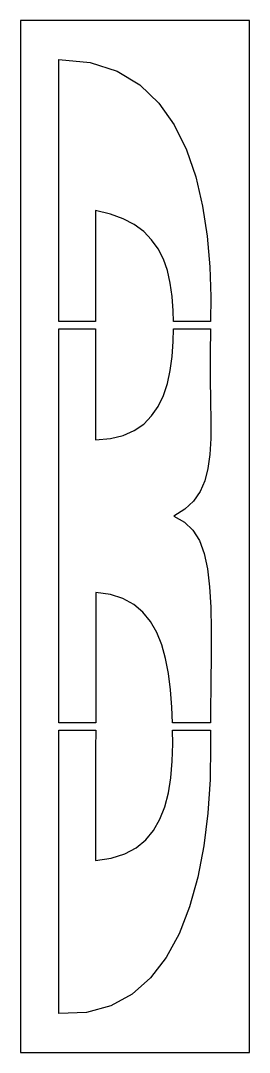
# Model space of a CAD drawing. Extents: x 0 to 24, y 0 to 108.
import ezdxf

# ---------------------------------------------------------------- set-up
doc = ezdxf.new("R2010")
doc.units = 0
doc.layers.add('CUT', color=7, linetype='Continuous')
doc.layers.add('OUTSIDE', color=1, linetype='Continuous')

msp = doc.modelspace()

# ---------------------------------------------------------------- linework, layer by layer
at = {"layer": 'CUT'}
for points in [[(19.5619, 85.445), (19.8407, 82.245), (19.9502, 79.075), (19.9335, 76.491), (16.0457, 76.491), (16.0174, 77.635), (15.9079, 79.135), (15.6988, 80.535), (15.4001, 81.835), (14.982, 83.025), (14.4343, 84.105), (13.7474, 85.065), (12.921, 85.915), (11.9253, 86.655), (10.7704, 87.265), (9.4163, 87.745), (7.8731, 88.115), (7.8731, 86.115), (7.8731, 84.115), (7.8731, 82.115), (7.8731, 80.115), (7.8731, 78.115), (7.8731, 76.491), (4, 76.491), (4, 78.955), (4, 87.275), (4, 95.605), (4, 103.925), (7.2956, 103.615), (10.1232, 102.705), (12.5128, 101.265), (14.504, 99.375), (16.117, 97.095), (17.4014, 94.485), (18.3771, 91.635), (19.094, 88.595)], [(19.9403, 64.245), (19.8407, 62.585), (19.6515, 61.115), (19.323, 59.825), (18.8351, 58.695), (18.1481, 57.705), (17.2321, 56.855), (16.0572, 56.115), (17.1823, 55.515), (18.0685, 54.675), (18.7554, 53.575), (19.2632, 52.215), (19.6117, 50.605), (19.8307, 48.745), (19.9502, 46.615), (20, 44.235), (19.99, 41.595), (19.9602, 38.695), (19.9303, 35.535), (19.9303, 34.491), (15.9264, 34.491), (15.8581, 36.145), (15.7187, 37.965), (15.4997, 39.655), (15.201, 41.235), (14.8027, 42.665), (14.285, 43.955), (13.6279, 45.095), (12.8314, 46.065), (11.8755, 46.875), (10.7405, 47.495), (9.4163, 47.925), (7.893, 48.155), (7.9029, 45.815), (7.9029, 43.475), (7.9029, 41.135), (7.893, 38.795), (7.893, 36.455), (7.8846, 34.491), (4, 34.491), (4, 37.355), (4, 45.675), (4, 53.995), (4, 62.315), (4, 70.635), (4, 75.739), (7.8731, 75.739), (7.8731, 74.115), (7.8731, 72.115), (7.8731, 70.115), (7.8731, 68.115), (7.8731, 66.115), (7.8731, 64.115), (9.4163, 64.245), (10.7704, 64.565), (11.9253, 65.085), (12.921, 65.775), (13.7474, 66.625), (14.4343, 67.625), (14.982, 68.765), (15.4001, 70.015), (15.6988, 71.385), (15.9079, 72.855), (16.0174, 74.405), (16.0502, 75.739), (19.9266, 75.739), (19.8905, 73.135), (19.9004, 70.545), (19.9303, 68.215), (19.9502, 66.115)], [(19.8706, 28.555), (19.6416, 25.035), (19.2134, 21.605), (18.5862, 18.325), (17.7299, 15.245), (16.6248, 12.425), (15.2707, 9.925), (13.6378, 7.785), (11.7063, 6.075), (9.476, 4.855), (6.9073, 4.165), (4, 4.075), (4, 12.395), (4, 20.715), (4, 29.035), (4, 33.739), (7.8814, 33.739), (7.8731, 31.775), (7.8631, 29.435), (7.8631, 27.095), (7.8631, 24.755), (7.8631, 22.415), (7.8731, 20.075), (9.5059, 20.325), (10.9197, 20.775), (12.1145, 21.415), (13.1301, 22.245), (13.9564, 23.235), (14.6136, 24.395), (15.1313, 25.715), (15.5096, 27.165), (15.7586, 28.755), (15.9079, 30.465), (15.9676, 32.295), (15.9452, 33.739), (19.9303, 33.739), (19.9303, 32.115)]]:
    msp.add_lwpolyline(points, close=True, dxfattribs=at)
at = {"layer": 'OUTSIDE'}
msp.add_lwpolyline([(0, 0), (24, 0), (24, 108), (0, 108)], close=True, dxfattribs=at)

doc.saveas('drawing.dxf')
